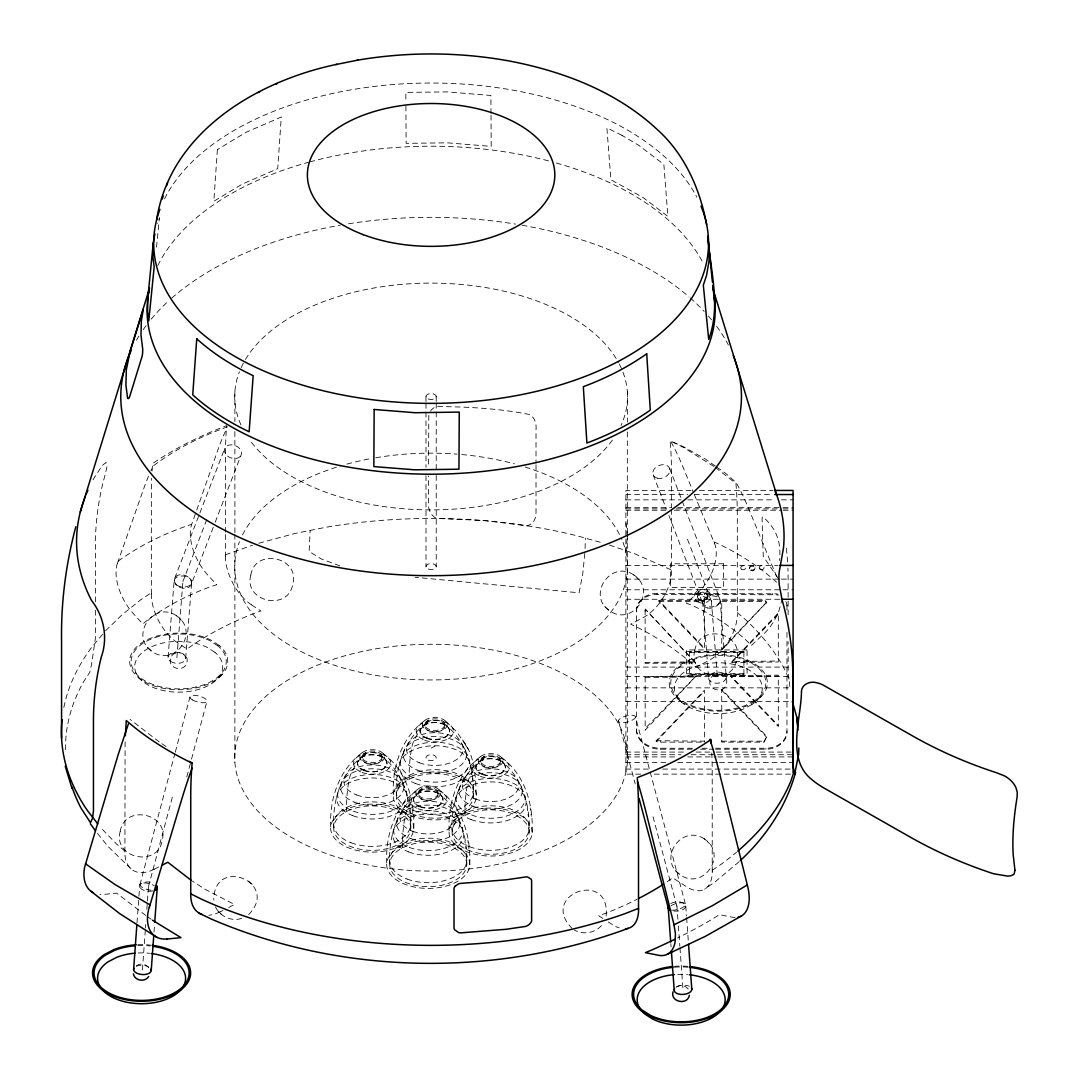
<?xml version="1.0" encoding="UTF-8"?>
<svg xmlns="http://www.w3.org/2000/svg" width="1079" height="1079" viewBox="0 0 1079 1079"><rect width="100%" height="100%" fill="white"/><g stroke="black" fill="none" stroke-linecap="round" stroke-linejoin="round"><path stroke-width="0.75" stroke-dasharray="5 3.75" d="M627.331 538.205L625.887 550.681M627.331 536.546L625.887 521.75M125.097 741.961L124.908 852.504M585.101 548.483L585.331 538.097M152.072 471.037L152.598 463.552C175.553 447.866 200.707 435.525 226.671 425.666L226.374 429.28A425.22 230.96 62.8 0 0 225.43 457.064L225.43 532.878M137.006 922.815L138.827 897.822M138.948 896.163L139.677 886.169A8.821 4.626 4.2 0 1 152.867 882.824M142.428 969.913L145.355 929.585M145.476 927.9L145.719 924.541M146.825 909.422L147.31 902.705M147.432 901.019L148.524 885.899M154.014 932.054L154.621 923.718M584.831 553.406L582.741 573.758L579.126 592.816L415.105 577.278M168.068 657.367L174.11 581.068M176.875 657.812L182.971 580.839M185.669 658.244L191.725 581.932M645.134 611.51L645.255 609.122L695.618 662.843L645.134 663.356L645.134 610.552M156.509 247.158L159.436 217.796L157.574 223.461M428.822 415.375L428.498 467.558M606.142 915.882C610.566 868.932 538.664 894.208 571.883 928.25M139.919 884.726L174.852 753.762M175.284 752.144L189.944 697.169M148.47 886.628L172.411 796.868M186.775 776.947L191.091 760.776M191.522 759.157L207.047 700.959M361.856 752.926C338.968 770.015 329.311 798.999 330.727 826.743M363.825 755.206C341.557 771.728 332.305 799.93 333.721 826.851M424.479 720.718C401.604 737.793 391.933 766.778 393.349 794.535M426.461 722.984C404.18 739.52 394.941 767.708 396.357 794.63M417.87 789.221C394.981 806.31 385.324 835.294 386.741 863.038M419.839 791.5C397.571 808.036 388.332 836.225 389.748 863.146M480.249 756.851C457.375 773.926 447.704 802.924 449.12 830.668M482.232 759.117C459.951 775.653 450.712 803.855 452.128 830.763M117.449 563.278L143.682 488.747A425.22 226.59 62.2 0 1 149.833 473.263M117.395 563.211A39.141 20.852 62.2 0 0 133.688 614.005L142.752 623.959L148.74 619.13A313.598 238 19.4 0 1 210.081 586.868L216.704 584.764L207.896 575.161A39.437 21.014 62.2 0 1 192.925 549.171L191.644 544.49A38.804 20.676 62.2 0 1 191.671 524.367L196.162 511.621M196.729 510.043L217.904 449.835A425.22 226.59 62.2 0 1 226.32 429.442M174.717 578.236L224.742 448.432M182.917 581.5L206.844 519.39M191.104 584.764A8.821 6.528 21.1 0 0 180.962 574.635A8.821 6.528 21.1 0 0 176.686 585.101A8.821 6.528 21.1 0 0 191.104 584.764L214.613 523.774M215.22 522.209L241.13 454.96A8.821 6.528 21.1 0 0 230.973 444.831A8.821 6.528 21.1 0 0 226.698 455.298A8.821 6.528 21.1 0 0 241.13 454.96M763.905 742.136L766.778 736.417L721.743 689.252L721.743 742.136L763.905 742.136L766.778 736.417M430.534 411.126C432.005 408.806 434.378 406.985 437.13 406.554C467.976 406.783 499.253 408.455 529.506 414.511C534.928 417.33 536.614 424.047 536.02 429.712L536.02 463.08M102.586 634.304L91.567 647.481A369.692 213.44 0 0 0 63.31 710.333M707.365 590.752L702.564 596.903M696.076 676.02L645.188 730.2L645.134 676.533L696.076 676.02L645.134 728.568M721.743 649.18L766.67 602.19L765.281 600.49L721.743 600.49L721.743 650.138L766.67 602.19M701.175 742.136L660.564 742.136L656.207 741.651L656.207 740.693L704.425 690.263L704.425 742.136M731.926 661.508L778.31 613.007L778.31 661.993L731.926 662.479L731.926 661.508L778.31 661.036M656.207 741.651L704.425 691.234M731.926 662.479L778.31 613.978M105.607 630.716L122.116 614.72L140.985 599.614L151.357 592.681M739.142 861.689L714.918 882.042L704.574 889.136M218.403 677.72L222.948 673.647M757.997 699.152L762.543 695.078M248.683 914.587C280.27 882.595 213.682 855.35 213.777 900.061M601.448 925.58C594.826 933.227 583.078 934.913 574.325 930.085M136.44 965.813C140.553 962.428 147.526 964.262 149.509 969.212M676.034 987.245C680.148 983.873 687.121 985.693 689.103 990.643M667.254 881.732L672.676 877.78L686.096 886.479A39.141 21.256 62.8 0 0 712.288 871.63M118.218 561.107C140.499 544.989 165.613 532.864 191.711 524.3M712.221 870.227L721.244 864.198A369.692 213.44 0 0 0 736.525 852.181M154.243 869.256L159.679 866.45M431.114 748.138L434.931 746.169M220.076 911.917L222.962 910.433M228.721 907.466L234.48 904.499L205.023 889.271L192.44 881.098M225.43 554.781L252.486 545.259M227.602 426.879C201.166 436.145 175.823 448.985 153.38 465.791L152.099 468.353A425.22 226.59 62.2 0 0 150.952 470.795M258.744 543.236L294.419 533.592L324.873 527.469A369.692 213.44 0 0 1 577.346 535.872L603.148 543.074M241.669 918.391C230.677 922.167 218.174 915.437 214.505 904.566M645.134 662.398L695.618 661.886M730.739 675.67L778.31 675.171L778.31 726.464L730.739 676.627L730.739 675.67L778.31 725.493M645.134 677.504L696.076 676.978M730.739 676.627L778.31 676.142M691.099 490.446L625.887 490.446L625.887 774.142L642.612 774.142M699.462 490.446L773.023 490.446M625.887 494.519L687.755 494.519M694.444 494.519L773.023 494.519M625.887 499.847L681.065 499.847M687.755 499.847L774.695 499.847M781.385 499.847L793.092 499.847M625.887 507.669L671.044 507.669M677.72 507.669L781.385 507.669M783.057 507.669L793.092 507.669M625.887 508.883L667.699 508.883M676.047 508.883L781.385 508.883M783.057 508.883L793.092 508.883M625.887 510.246L666.026 510.246M674.375 510.246L781.385 510.246M783.057 510.246L793.092 510.246M625.887 565.409L778.04 565.409M625.887 579.126L779.712 579.126M781.385 579.126L793.092 579.126M625.887 589.781L781.385 589.781M783.057 589.781L793.092 589.781M692.138 749.204L660.281 749.204A23.805 19.435 0 0 1 636.475 729.768L636.475 610.323A20.69 16.9 0 0 1 657.178 593.423L776.448 593.814A14.189 11.586 0 0 1 778.202 594.3M636.475 611.28A20.69 16.9 0 0 1 657.178 594.381L776.448 594.772A14.189 11.586 0 0 1 778.202 595.271M625.887 599.263L779.712 599.263M658.972 600.49L704.425 600.49L704.425 649.072L658.972 601.448L658.972 600.49L704.425 648.115M658.972 601.448L704.425 601.448M721.743 601.448L765.281 601.448L766.67 603.161M686.46 651.554L747.059 651.554M689.616 652.363L743.903 652.363M625.887 667.092L789.747 667.092M686.46 673.741L747.059 673.741M689.616 674.186L743.903 674.186M625.887 676.56L793.092 676.56M625.887 687.849L793.092 687.849M625.887 701.566L793.092 701.566M656.207 740.693L704.425 741.165M721.743 741.165L763.905 741.165M636.475 728.797A23.805 19.435 0 0 0 660.281 748.233L693.81 748.233M702.2 748.233L708.903 748.233M715.606 748.233L765.888 748.233A21.067 17.21 0 0 0 773.953 746.924L776.421 745.926A21.067 17.21 0 0 0 786.969 731.036M700.514 749.204L713.92 749.204M715.606 749.204L765.888 749.204A21.067 17.21 0 0 0 773.953 747.895L776.421 746.897A21.067 17.21 0 0 0 786.969 731.994L786.969 631.175M625.887 752.076L686.082 752.076M696.117 752.076L714.514 752.076M716.186 752.076L793.092 752.076M625.887 754.72L681.065 754.72M691.099 754.72L793.092 754.72M625.887 756.918L676.047 756.918M687.755 756.918L716.186 756.918M717.859 756.918L793.092 756.918M625.887 762.462L666.026 762.462M677.72 762.462L717.859 762.462M719.531 762.462L793.092 762.462M625.887 769.084L650.974 769.084M662.681 769.084L793.092 769.084M654.319 774.142L793.092 774.142M694.755 593.963L710.373 598.656M339.777 565.814L321.434 559.003L309.133 551.504L310.145 530.436M609.46 545.03L634.088 553.514L671.475 570.009M713.826 541.779C737.631 552.515 760.034 566.785 779.186 584.575M633.575 574.756C610.336 559.637 586.194 595.878 610.121 611.253C633.36 626.373 657.516 590.132 633.575 574.756L638.862 579.531M704.223 838.815C680.984 823.695 656.828 859.936 680.768 875.312C704.007 890.431 728.163 854.19 704.223 838.815L709.51 843.589M176.214 615.543C152.989 600.423 128.833 636.664 152.773 652.04C176.012 667.159 200.154 630.918 176.214 615.543L181.501 620.317M251.569 604.914L260.916 610.97L254.253 613.344A313.598 181.056 0 0 0 193.047 644.729L187.126 649.045L177.495 642.801M602.797 918.404L598.697 915.734L606.061 913.117A313.598 181.056 0 0 0 636.974 899.333M608.273 921.952L612.386 924.609A39.141 21.256 62.8 0 0 619.144 927.859M161.904 743.714L167.299 747.302M145.813 915.505L116.64 893.115L103.557 894.437A39.181 24.291 -55 0 1 99.983 894.451M147.162 916.449L151.208 919.295M715.31 466.074L705.855 459.384L683.6 446.814L670.45 440.974L671.988 443.685A425.22 263.465 -57.7 0 1 682.198 465.13L693.581 492.725M716.672 467.032L726.127 473.735L736.08 482.515L737.618 485.24A425.22 263.465 -57.7 0 1 747.828 506.671L776.84 576.982M713.88 466.438L683.398 447.421L670.086 440.785L670.41 444.427A425.22 259.23 -57.1 0 1 671.475 472.278L671.475 507.669M715.229 467.396L735.918 483.446L736.242 487.088A425.22 259.23 -57.1 0 1 737.308 514.939L737.308 614.018M159.206 741.92L130.06 719.369M737.308 612.656L745.656 619.751A369.692 213.44 0 0 1 785.215 670.572L788.978 679.163L790.138 688.699M124.908 851.156L116.572 844.061L100.833 827.809M130.977 868.77L108.035 846.462L97.474 833.42M501.654 757.566C525.257 775.059 533.7 805.19 532.068 833.433A41.541 23.981 0 0 1 467.787 852.1A41.541 23.981 0 0 1 471.928 810.626A41.541 23.981 0 0 1 532.068 833.433M499.55 759.697C522.533 776.624 530.679 805.905 529.061 833.325A38.534 22.254 0 0 1 469.446 850.643A38.534 22.254 0 0 1 473.276 812.177A38.534 22.254 0 0 1 529.061 833.325M445.883 721.419L456.876 731.994L465.224 744.389M443.779 723.564C466.762 740.491 474.908 769.772 473.303 797.192A38.534 22.254 0 0 1 413.675 814.51A38.534 22.254 0 0 1 417.519 776.03A38.534 22.254 0 0 1 473.303 797.192M439.274 789.936C462.864 807.429 471.307 837.574 469.689 865.803A41.541 23.981 0 0 1 405.407 884.47A41.541 23.981 0 0 1 409.548 842.996A41.541 23.981 0 0 1 469.689 865.803M437.157 792.067C460.153 809.007 468.286 838.289 466.681 865.709A38.534 22.254 0 0 1 407.053 883.013A38.534 22.254 0 0 1 410.897 844.547A38.534 22.254 0 0 1 466.681 865.709M383.261 753.641C406.85 771.134 415.294 801.265 413.675 829.508A41.541 23.981 0 0 1 349.394 848.175A41.541 23.981 0 0 1 353.534 806.701A41.541 23.981 0 0 1 413.675 829.508M381.143 755.772C404.139 772.699 412.272 801.994 410.667 829.414A38.534 22.254 0 0 1 351.039 846.718A38.534 22.254 0 0 1 354.883 808.252A38.534 22.254 0 0 1 410.667 829.414M677.855 698.868L682.009 702.55M138.26 677.437L142.415 681.119M604.847 606.492L610.121 611.253M675.481 870.537L680.768 875.312M147.486 647.279L152.773 652.04M252.149 884.375L246.862 879.601M218.133 911.323L223.407 916.098M695.618 662.843L645.255 609.122M721.743 690.223L766.778 737.389M778.337 578.546L763.244 556.373L762.044 518.567L762.421 516.881L763.352 517.219C777.123 529.425 781.358 542.98 779.456 560.527M462.567 739.965C475.246 756.123 475.731 777.716 476.298 797.287A41.541 23.981 0 0 1 412.016 815.953A41.541 23.981 0 0 1 416.157 774.479A41.541 23.981 0 0 1 476.298 797.287M465.521 744.888L468.475 749.784M694.215 494.249L714.365 543.088M669.587 468.313L681.645 499.59M682.238 501.155L719.612 598.117M687.485 539.271L711.412 601.381M653.2 474.841L666.458 509.248M668.872 515.506L703.225 604.645M635.504 717.049A8.821 3.048 -14.9 0 1 622.448 722.66A8.821 3.048 -14.9 0 1 622.907 717.13A8.821 3.048 -14.9 0 1 635.504 717.049L685.529 904.607M653.038 816.763L676.965 906.508M618.402 720.839L635.207 783.894M530.261 808.023L530.531 810.167M531.03 814.106L531.3 816.29M527.321 808.643L527.591 810.747M528.049 814.281L528.319 816.425M471.563 772.51L471.82 774.614M472.278 778.148L472.548 780.292M467.868 840.393L468.138 842.537M468.65 846.489L468.92 848.674M464.941 841.027L465.211 843.131M465.656 846.664L465.926 848.809M411.854 804.098L412.124 806.242M412.637 810.194L412.906 812.379M408.928 804.718L409.197 806.836M409.642 810.356L409.912 812.514M788.965 679.096L788.601 675.899A24.089 4.829 81.7 0 1 788.129 667.092L788.129 641.816M720.219 600.949A8.821 5.516 -4.5 0 1 707.028 606.385A8.821 5.516 -4.5 0 1 707.001 596.808A8.821 5.516 -4.5 0 1 720.219 600.949L726.261 677.261A8.821 5.516 -4.5 0 1 713.071 682.697A8.821 5.516 -4.5 0 1 713.044 673.121A8.821 5.516 -4.5 0 1 726.261 677.261M711.358 600.72L717.454 677.693M702.604 601.812L708.66 678.125M685.772 906.05L686.5 916.044M686.622 917.716L688.308 941.036M676.911 905.78L677.895 919.227M678.381 925.944L679.837 946.108M679.972 947.794L683.02 989.794M670.828 943.612L671.071 946.944M490.999 113.538L490.891 95.465L447.138 91.89L405.825 92.416L405.879 102.276M491.012 115.17L491.201 146.38L447.434 142.833L406.136 143.332L405.893 103.908M788.129 614.868L788.129 579.504A416.386 339.979 0 0 0 787.899 568.134M786.969 610.04L786.969 605.009A14.189 11.586 0 0 0 786.483 602.001M772.78 593.423L772.78 594.381M765.888 748.233L765.888 749.204M765.281 600.49L765.281 601.448M755.084 567.77A2.778 2.266 0 0 1 750.903 569.739A2.778 2.266 0 0 1 750.903 565.801A2.778 2.266 0 0 1 755.084 567.77L755.084 568.485M749.514 567.77L749.514 568.485M712.221 871.576L712.221 772.51A425.22 230.96 62.8 0 0 711.762 752.306M707.662 596.687A5.112 4.168 0 0 1 699.624 599.722A5.112 4.168 0 0 1 700.419 592.519A5.112 4.168 0 0 1 707.662 596.687L707.662 597.28A5.112 4.168 0 0 1 699.624 600.315A5.112 4.168 0 0 1 700.419 593.113A5.112 4.168 0 0 1 707.662 597.28M671.475 509.342L671.475 571.357A39.141 23.859 -57.1 0 1 642.14 618.2L630.675 624.175L635.396 626.346A313.598 181.056 0 0 1 689.778 661.67L695.712 667.24L707.972 660.941A39.141 23.859 -57.1 0 0 737.389 613.978M660.564 741.165L660.564 742.136M660.281 748.233L660.281 749.204M657.178 593.423L657.178 594.381M627.358 391.785L627.358 422.091M627.317 431.991L627.358 533.215M627.317 534.685L627.317 762.853A196.405 113.403 0 0 1 325.238 853.192A196.405 113.403 0 0 1 340.775 656.976A196.405 113.403 0 0 1 627.317 762.853M536.02 464.739L536.02 516.45L533.039 522.951L527.604 525.878L484.484 520.51L438.64 518.513L434.756 517.529L430.588 513.55L428.579 507.535L428.498 475.893M500.589 761.113A10.021 5.786 0 0 1 485.105 765.604A10.021 5.786 0 0 1 486.103 755.61A10.021 5.786 0 0 1 500.589 761.113L500.589 762.624A10.021 5.786 0 0 1 485.105 767.129A10.021 5.786 0 0 1 486.103 757.134A10.021 5.786 0 0 1 500.589 762.624M483.931 756.46L483.931 757.984L480.856 760.776A114.023 61.935 62.8 0 0 471.752 772.996L469.554 777.339A38.318 20.811 62.8 0 0 467.612 783.421L466.964 787.09A165.586 89.935 62.8 0 0 464.968 811.448L464.968 815.441M480.6 760.439L480.6 761.963M444.831 724.967A10.021 5.786 0 0 1 429.334 729.471A10.021 5.786 0 0 1 430.332 719.477A10.021 5.786 0 0 1 444.831 724.967L444.831 726.491A10.021 5.786 0 0 1 429.334 730.996A10.021 5.786 0 0 1 430.332 720.988A10.021 5.786 0 0 1 444.831 726.491M438.209 793.483A10.021 5.786 0 0 1 422.712 797.988A10.021 5.786 0 0 1 423.71 787.98A10.021 5.786 0 0 1 438.209 793.483L438.209 795.007A10.021 5.786 0 0 1 422.712 799.499A10.021 5.786 0 0 1 423.71 789.504A10.021 5.786 0 0 1 438.209 795.007M436.226 396.411L436.226 401.469M436.226 403.155L436.226 468.812M436.226 475.542L436.226 566.462M428.161 720.313L428.161 721.838L425.086 724.643A114.023 61.935 62.8 0 0 415.981 736.863L413.783 741.192A38.318 20.811 62.8 0 0 411.841 747.275L411.193 750.957A165.586 89.935 62.8 0 0 409.197 775.315L409.197 779.294M425.989 396.586L425.989 401.644M425.989 403.33L425.989 467.301M425.989 475.718L425.989 566.637M424.829 724.306L424.829 725.83M421.552 788.83L421.552 790.354L418.477 793.146A114.023 61.935 62.8 0 0 409.373 805.379L407.174 809.709A38.318 20.811 62.8 0 0 405.218 815.791L404.585 819.46A165.586 89.935 62.8 0 0 402.575 843.832L402.575 847.811M418.22 792.822L418.22 794.333M382.195 757.188A10.021 5.786 0 0 1 366.698 761.68A10.021 5.786 0 0 1 367.696 751.685A10.021 5.786 0 0 1 382.195 757.188L382.195 758.712A10.021 5.786 0 0 1 366.698 763.204A10.021 5.786 0 0 1 367.696 753.209A10.021 5.786 0 0 1 382.195 758.712M365.538 752.535L365.538 754.059L362.463 756.851A114.023 61.935 62.8 0 0 353.359 769.084L351.161 773.414A38.318 20.811 62.8 0 0 349.205 779.497L348.571 783.165A165.586 89.935 62.8 0 0 346.561 807.537L346.561 811.516M362.193 756.514L362.193 758.038M234.898 391.326L234.898 421.633M234.871 431.519L234.898 532.756M234.871 534.226L234.871 762.381M225.43 534.564L225.43 556.144M151.357 594.03L151.357 494.951A425.22 230.96 62.8 0 1 151.707 478.118M95.384 601.893L95.384 545.205A387.874 316.7 0 0 1 105.176 474.598L107.05 466.384L106.012 462.527L102.397 465.4L94.493 477.323A354.546 204.7 0 0 0 91.405 483.001M95.384 610.228L95.384 638.566L91.445 664.893L89.759 672.352L84.014 681.078A365.579 211.066 0 0 0 65.617 751.928M164.534 198.833A277.424 160.164 0 0 1 429.604 83.029A277.424 160.164 0 0 1 696.832 197.16M177.495 642.72A39.141 21.256 62.8 0 1 151.289 593.989M251.569 604.833A39.141 21.256 62.8 0 1 225.363 556.103M154.243 869.175A39.141 23.859 -57.1 0 1 124.84 852.545M220.076 911.836A39.141 23.859 -57.1 0 1 208.854 915.235M136.467 340.249A310.334 179.168 0 0 1 138.867 336.216M143.251 329.567A310.334 179.168 0 0 1 146.083 325.629M151.181 319.168A310.334 179.168 0 0 1 169.282 300.326M171.736 298.128A310.334 179.168 0 0 1 340.317 225.174M348.436 223.812A310.334 179.168 0 0 1 515.614 224.108M522.101 225.214A310.334 179.168 0 0 1 689.049 296.873M690.29 297.966A310.334 179.168 0 0 1 704.182 311.372M708.35 315.999A310.334 179.168 0 0 1 711.587 319.829M716.645 326.317A310.334 179.168 0 0 1 728.352 345.01M157.804 265.555A284.033 163.995 0 0 1 308.257 162.349M309.848 161.904A284.033 163.995 0 0 1 549.926 161.257M556.332 163.01A284.033 163.995 0 0 1 703.171 263.074M622.947 542.238A196.405 113.403 0 0 1 430.71 679.945A196.405 113.403 0 0 1 239.444 541.779M242.492 534.941A196.405 113.403 0 0 1 340.775 465.858M346.912 464.105A196.405 113.403 0 0 1 372.43 458.332M375.708 457.766A196.405 113.403 0 0 1 457.145 454.151M461.772 454.542A196.405 113.403 0 0 1 514.481 463.876M525.176 467.005A196.405 113.403 0 0 1 621.841 539.487M785.89 601.529A14.189 11.586 0 0 1 786.969 605.966M786.362 548.267A416.386 339.979 0 0 1 787.764 565.288M622.947 372.188A196.405 113.403 0 0 1 621.045 425.396M612.413 440.111A196.405 113.403 0 0 1 430.71 509.895A196.405 113.403 0 0 1 249.492 439.679M240.981 424.951A196.405 113.403 0 0 1 239.444 371.729M241.183 367.615A196.405 113.403 0 0 1 243.908 362.18M245.446 359.496A196.405 113.403 0 0 1 433.96 283.116A196.405 113.403 0 0 1 618.55 362.625M619.265 363.974A196.405 113.403 0 0 1 621.841 369.436M671.111 905.591A8.821 3.048 -14.9 0 1 682.67 902.84A8.821 3.048 -14.9 0 1 683.83 906.792A8.821 3.048 -14.9 0 1 672.46 910.217M670.76 903.541A8.821 4.626 -4.2 0 1 682.643 902.664A8.821 4.626 -4.2 0 1 684.167 908.801A8.821 4.626 -4.2 0 1 672.554 910.757M676.803 986.84A8.821 4.626 -4.2 0 1 689.252 986.193M674.213 966.366A49.041 28.31 0 0 1 688.604 966.406M677.774 974.391A43.996 25.41 0 0 1 687.633 974.593M674.429 967.216A47.557 27.461 0 0 1 688.375 967.256M150.939 890.202A8.821 3.048 14.9 0 1 140.149 883.957A8.821 3.048 14.9 0 1 154.337 885.697M152.894 890.863A8.821 4.626 4.2 0 1 139.677 886.169M136.197 966.312A8.821 4.626 4.2 0 1 148.646 966.959M137.802 944.732A49.041 28.31 0 0 1 150.574 945.123M138.179 952.959A43.996 25.41 0 0 1 149.657 953.31M137.91 945.582A47.557 27.461 0 0 1 150.305 945.959M714.433 543.02A39.141 24.251 -57.7 0 1 697.169 593.248L686.446 603.161L691.113 604.982A313.598 225.484 -22.4 0 1 745.319 639.429L751.335 645.39L762.826 634.857A39.437 24.426 -57.7 0 0 779.254 609.716L780.603 605.076A38.831 24.062 -57.7 0 0 781.479 600.531M735.109 917.474A39.141 21.256 62.8 0 1 731.98 917.11L719.396 914.655L713.92 918.148A313.598 104.744 -14 0 1 677.599 937.934M217.392 149.576L213.817 201.274L242.411 184.05L277.708 168.702L281.282 117.004L245.958 132.339L217.392 149.576M120.241 831.302C112.621 858.304 157.871 868.042 162.174 840.474C169.794 813.458 124.53 803.734 120.241 831.302M250.854 574.972C243.234 601.988 288.484 611.726 292.787 584.144C300.407 557.142 255.157 547.404 250.854 574.972M694.822 650.381C687.202 677.396 732.452 687.134 736.755 659.566C744.362 632.55 699.111 622.812 694.822 650.381M170.509 658.905C167.744 669.182 185.129 672.568 186.91 662.344C189.675 652.08 172.276 648.695 170.509 658.905M710.103 680.336C707.338 690.614 724.724 693.999 726.504 683.776C729.269 673.512 711.87 670.126 710.103 680.336M754.423 700.716L745.184 705.504A47.557 27.461 0 0 1 671.394 687.35A47.557 27.461 0 0 1 731.063 656.41A47.557 27.461 0 0 1 754.423 700.716M755.556 701.269L746.034 706.206A49.041 28.31 0 0 1 669.924 687.498A49.041 28.31 0 0 1 731.468 655.587A49.041 28.31 0 0 1 755.556 701.269M751.726 704.708L743.175 709.146A43.996 25.41 0 0 1 674.901 692.354A43.996 25.41 0 0 1 730.105 663.72A43.996 25.41 0 0 1 751.726 704.708M723.645 563.777L670.464 563.777L670.464 587.569L723.645 587.569L723.645 563.777M747.059 649.936L686.46 649.936L686.46 675.36L747.059 675.36L747.059 649.936M743.903 652.013L689.616 652.013L689.616 674.537L743.903 674.537L743.903 652.013M621.99 135.361L606.884 127.835L610.903 179.788L642.895 197.39L667.874 216.393L663.868 164.44L638.916 145.409L621.99 135.361M219.158 645.417L210.607 639.914A49.041 28.31 0 0 0 131.476 653.82A49.041 28.31 0 0 0 186.748 689.36A49.041 28.31 0 0 0 219.158 645.417M217.931 645.903L209.636 640.575A47.557 27.461 0 0 0 132.892 654.049A47.557 27.461 0 0 0 186.505 688.51A47.557 27.461 0 0 0 217.931 645.903M215.004 652.39L207.33 647.454A43.996 25.41 0 0 0 136.318 659.943A43.996 25.41 0 0 0 185.912 691.814A43.996 25.41 0 0 0 215.004 652.39M428.296 760.142A5.125 2.954 0 0 0 436.226 757.836A5.125 2.954 0 0 0 428.808 755.03A5.125 2.954 0 0 0 428.296 760.142M428.296 569.024A5.125 2.954 0 0 0 436.226 566.718A5.125 2.954 0 0 0 428.808 563.912A5.125 2.954 0 0 0 428.296 569.024M417.978 808.684A18.64 10.763 0 0 0 446.827 800.308A18.64 10.763 0 0 0 419.839 790.071A18.64 10.763 0 0 0 417.978 808.684M420.055 806.863A14.85 8.578 0 0 0 443.037 800.186A14.85 8.578 0 0 0 421.538 792.026A14.85 8.578 0 0 0 420.055 806.863M361.964 772.389A18.64 10.763 0 0 0 390.814 764.013A18.64 10.763 0 0 0 363.825 753.776A18.64 10.763 0 0 0 361.964 772.389M364.041 770.554A14.85 8.578 0 0 0 387.024 763.892A14.85 8.578 0 0 0 365.525 755.732A14.85 8.578 0 0 0 364.041 770.554M480.357 776.314A18.64 10.763 0 0 0 509.207 767.938A18.64 10.763 0 0 0 482.219 757.701A18.64 10.763 0 0 0 480.357 776.314M482.448 774.479A14.85 8.578 0 0 0 505.431 767.803A14.85 8.578 0 0 0 483.918 759.656A14.85 8.578 0 0 0 482.448 774.479M424.587 740.167A18.64 10.763 0 0 0 453.436 731.791A18.64 10.763 0 0 0 426.448 721.554A18.64 10.763 0 0 0 424.587 740.167M426.677 738.346A14.85 8.578 0 0 0 449.66 731.67A14.85 8.578 0 0 0 428.161 723.51A14.85 8.578 0 0 0 426.677 738.346M428.296 398.974A5.125 2.954 0 0 0 436.226 396.667A5.125 2.954 0 0 0 428.808 393.862A5.125 2.954 0 0 0 428.296 398.974M697.762 601.866A8.322 6.798 0 0 0 710.859 596.916A8.322 6.798 0 0 0 699.071 590.132A8.322 6.798 0 0 0 697.762 601.866M760.412 569.429A2.455 1.996 0 0 0 764.08 567.702A2.455 1.996 0 0 0 760.412 565.962A2.455 1.996 0 0 0 760.412 569.429M741.448 569.213A2.428 1.983 0 0 0 745.522 568.323A2.428 1.983 0 0 0 742.541 565.882A2.428 1.983 0 0 0 741.448 569.213M750.323 570.09A2.778 2.266 0 0 0 754.99 569.065A2.778 2.266 0 0 0 751.577 566.286A2.778 2.266 0 0 0 750.323 570.09M707.365 607.963A8.821 6.528 -21.1 0 0 719.963 599.789A8.821 6.528 -21.1 0 0 706.907 596.39A8.821 6.528 -21.1 0 0 707.365 607.963M657.354 478.159A8.821 6.528 -21.1 0 0 669.951 469.985A8.821 6.528 -21.1 0 0 656.882 466.587A8.821 6.528 -21.1 0 0 657.354 478.159M192.628 699.974A8.821 3.048 14.9 0 0 206.817 701.714A8.821 3.048 14.9 0 0 196.027 695.483A8.821 3.048 14.9 0 0 192.628 699.974M176.686 585.101A8.821 5.516 4.5 0 0 191.415 583.348A8.821 5.516 4.5 0 0 180.652 576.051A8.821 5.516 4.5 0 0 176.686 585.101M170.63 661.414A8.821 5.516 4.5 0 0 185.372 659.66A8.821 5.516 4.5 0 0 174.609 652.35A8.821 5.516 4.5 0 0 170.63 661.414M409.238 847.366A34.555 19.948 0 0 0 462.716 831.842A34.555 19.948 0 0 0 412.691 812.865A34.555 19.948 0 0 0 409.238 847.366M408.712 851.924A35.526 20.514 0 0 0 463.673 835.955A35.526 20.514 0 0 0 412.245 816.452A35.526 20.514 0 0 0 408.712 851.924M412.664 831.262A28.324 16.36 0 0 0 456.498 818.529A28.324 16.36 0 0 0 415.482 802.978A28.324 16.36 0 0 0 412.664 831.262M420.176 806.526A14.634 8.457 0 0 0 442.822 799.944A14.634 8.457 0 0 0 421.633 791.919A14.634 8.457 0 0 0 420.176 806.526M421.417 799.121A12.382 7.148 0 0 0 440.569 793.564A12.382 7.148 0 0 0 422.658 786.766A12.382 7.148 0 0 0 421.417 799.121M410.843 838.612A31.628 18.262 0 0 0 459.789 824.396A31.628 18.262 0 0 0 413.999 807.038A31.628 18.262 0 0 0 410.843 838.612M407.053 879.034A38.534 22.254 0 0 0 466.681 861.716A38.534 22.254 0 0 0 410.897 840.568A38.534 22.254 0 0 0 407.053 879.034M353.224 811.071A34.555 19.948 0 0 0 406.702 795.547A34.555 19.948 0 0 0 356.663 776.57A34.555 19.948 0 0 0 353.224 811.071M352.698 815.63A35.526 20.514 0 0 0 407.66 799.66A35.526 20.514 0 0 0 356.232 780.157A35.526 20.514 0 0 0 352.698 815.63M356.65 794.953A28.324 16.36 0 0 0 400.484 782.235A28.324 16.36 0 0 0 359.469 766.683A28.324 16.36 0 0 0 356.65 794.953M364.162 770.231A14.634 8.457 0 0 0 386.808 763.649A14.634 8.457 0 0 0 365.619 755.61A14.634 8.457 0 0 0 364.162 770.231M365.403 762.826A12.382 7.148 0 0 0 384.556 757.269A12.382 7.148 0 0 0 366.631 750.471A12.382 7.148 0 0 0 365.403 762.826M354.829 802.317A31.628 18.262 0 0 0 403.775 788.102A31.628 18.262 0 0 0 357.985 770.73A31.628 18.262 0 0 0 354.829 802.317M351.039 842.739A38.534 22.254 0 0 0 410.667 825.422A38.534 22.254 0 0 0 354.883 804.273A38.534 22.254 0 0 0 351.039 842.739M415.86 778.849A34.555 19.948 0 0 0 469.325 763.325A34.555 19.948 0 0 0 419.299 744.348A34.555 19.948 0 0 0 415.86 778.849M415.321 783.408A35.526 20.514 0 0 0 470.296 767.439A35.526 20.514 0 0 0 418.868 747.936A35.526 20.514 0 0 0 415.321 783.408M419.272 762.745A28.324 16.36 0 0 0 463.107 750.013A28.324 16.36 0 0 0 422.105 734.462A28.324 16.36 0 0 0 419.272 762.745M426.798 738.009A14.634 8.457 0 0 0 449.444 731.427A14.634 8.457 0 0 0 428.255 723.402A14.634 8.457 0 0 0 426.798 738.009M428.026 730.604A12.382 7.148 0 0 0 447.192 725.048A12.382 7.148 0 0 0 429.267 718.25A12.382 7.148 0 0 0 428.026 730.604M417.465 770.096A31.628 18.262 0 0 0 466.411 755.88A31.628 18.262 0 0 0 420.621 738.522A31.628 18.262 0 0 0 417.465 770.096M413.675 810.518A38.534 22.254 0 0 0 473.303 793.213A38.534 22.254 0 0 0 417.519 772.051A38.534 22.254 0 0 0 413.675 810.518M471.617 814.996A34.555 19.948 0 0 0 525.095 799.472A34.555 19.948 0 0 0 475.07 780.495A34.555 19.948 0 0 0 471.617 814.996M471.091 819.541A35.526 20.514 0 0 0 526.066 803.585A35.526 20.514 0 0 0 474.639 784.082A35.526 20.514 0 0 0 471.091 819.541M475.043 798.878A28.324 16.36 0 0 0 518.878 786.146A28.324 16.36 0 0 0 477.862 770.595A28.324 16.36 0 0 0 475.043 798.878M482.556 774.142A14.634 8.457 0 0 0 505.215 767.574A14.634 8.457 0 0 0 484.026 759.535A14.634 8.457 0 0 0 482.556 774.142M483.797 766.751A12.382 7.148 0 0 0 502.949 761.181A12.382 7.148 0 0 0 485.037 754.396A12.382 7.148 0 0 0 483.797 766.751M473.236 806.242A31.628 18.262 0 0 0 522.182 792.026A31.628 18.262 0 0 0 476.378 774.655A31.628 18.262 0 0 0 473.236 806.242M469.446 846.664A38.534 22.254 0 0 0 529.061 829.346A38.534 22.254 0 0 0 473.276 808.184A38.534 22.254 0 0 0 469.446 846.664"/><path stroke-width="1.5" d="M153.245 243.058L147.931 296.9L147.58 311.184L148.794 320.746L154.162 266.918L152.908 257.072L153.245 243.058L154.89 233.765M709.308 247.55L708.97 261.563L706.516 275.509L703.319 285.193L708.687 339.386C721.325 306.099 710.13 270.195 707.851 236.058L709.146 249.195M798.824 748.017L798.676 754.208L794.643 774.142L792.917 765.281L792.876 677.288A421.619 344.255 0 0 0 782.032 599.749L779.186 584.292A23.198 6.676 84.5 0 1 779.159 572.275L783.462 548.051A352.941 203.769 0 0 0 776.718 495.005L712.72 288.147M125.326 735.784L126.297 720.516C146.056 737.766 168.567 751.739 192.129 763.177L191.806 767.142A425.22 259.23 -57.1 0 0 190.74 796.1L190.74 895.165A39.141 23.859 -57.1 0 0 202.218 914.52M133.621 969.455L136.885 924.487M151.235 970.372L153.771 935.385M154.742 922.059L157.278 887.073M638.512 909.705L638.512 810.626A425.22 230.96 62.8 0 0 637.568 781.614L637.284 777.622C663.14 767.708 688.159 755.219 710.994 739.506L711.277 743.485A425.22 230.96 62.8 0 1 720.084 775.491L747.693 886.479A39.141 21.256 62.8 0 1 738.036 917.217M672.972 991.871C670.207 1002.135 687.606 1005.534 689.373 995.31M147.931 296.9L149.32 288.997M156.59 220.076C169.902 132.704 256.182 81.343 335.893 64.538L337.066 64.295M75.827 526.714C65.927 563.777 60.95 602.136 61.57 640.521L61.57 738.238M149.347 907.156L181.771 799.188A425.22 263.573 -55 0 1 192.089 768.127M80.278 512.053L149.563 288.12M793.78 772.281L790.894 781.007A369.692 213.44 0 0 1 737.726 851.156M795.628 772.2C786.308 806.256 766.077 836.711 740.302 860.57M162.214 199.102L163.226 196.054M166.652 185.669L167.65 182.661M128.509 723.537L118.191 754.599L84.648 867.071A39.181 24.291 -55 0 0 93.563 892.859M148.659 976.562C145.045 982.456 134.592 980.838 133.391 973.878M747.315 884.982L712.207 905.78L674.024 924.811M740.72 916.368L705.504 936.275L667.011 954.416M162.403 865.061L167.838 862.256L191.05 880.194M257.827 92.592L259.783 91.675M275.442 84.297L277.195 83.474M638.512 908.356L625.375 913.508A369.692 213.44 0 0 1 201.975 899.414L190.74 893.817M628.288 928.331C495.153 977.52 342.083 975.308 211.43 919.106L199.332 913.266M357.109 60.262L358.026 60.073C408.563 51.549 460.585 51.913 510.974 61.314L511.972 61.516C564.681 71.888 617.215 92.241 657.03 129.318C684.545 153.946 699.92 188.717 706.637 224.499M335.893 64.538L358.026 60.073M167.137 939.027L181.002 937.638L152.557 920.252M774.695 490.446L793.092 490.446L793.092 772.456M774.695 494.519L793.092 494.519M779.712 565.409L793.092 565.409M781.385 599.263L793.092 599.263M150.021 904.89L115.075 884.591L85.47 863.753M189.364 761.396L192.21 763.096M157.129 937.462L119.89 913.765L90.852 891.2M97.798 823.911L87.615 810.828A369.692 213.44 0 0 1 62.029 719.626M95.478 830.843L90.366 823.736M775.235 491.808L776.718 495.005M71.996 788.385L65.253 766.319M709.942 739.169L711.277 743.485M792.391 701.566L796.774 717.171L797.947 726.41M639.092 798.447L668.414 908.397A8.821 3.048 -14.9 0 0 670.733 910.11A8.821 4.626 -4.2 0 1 668.467 905.74M714.635 301.473L712.733 285.328M709.483 252.473L712.396 282.037M796.774 717.171L797.974 730.227M688.55 944.368L691.814 989.349M668.171 906.953L670.706 941.94M671.435 951.934L674.213 990.252M701.026 206.17A277.424 160.164 0 0 1 433.96 403.357A277.424 160.164 0 0 1 159.935 209.366M72.091 787.144A365.579 211.066 0 0 0 80.952 807.996L90.461 822.657L92.497 818.341L93.455 810.774L93.455 720.624A392.419 320.409 0 0 1 101.291 657.003C108.143 637.959 103.989 616.244 91.513 600.423A354.546 204.7 0 0 1 85.443 496.097M638.579 909.745A39.141 21.256 62.8 0 1 625.442 928.79M714.055 295.808A284.033 163.995 0 0 1 431.276 474.194A284.033 163.995 0 0 1 148.133 296.01M148.673 292.841A284.033 163.995 0 0 1 149.307 289.685M733.248 355.584A310.334 179.168 0 0 1 426.771 575.66A310.334 179.168 0 0 1 131.072 350.742M86.077 494.506A354.546 204.7 0 0 1 87.938 490.176M663.383 884.267A313.598 181.056 0 0 1 638.444 898.578M167.164 938.932A39.141 24.264 -55 0 1 149.266 907.169M691.518 988.162A8.821 4.626 -4.2 0 1 682.994 994.433A8.821 4.626 -4.2 0 1 674.51 989.038M690.169 966.555A49.041 28.31 0 0 1 725.412 1006.613A49.041 28.31 0 0 1 649.288 1015.892L640.724 1010.403A49.041 28.31 0 0 1 672.622 966.514M689.252 974.755A43.996 25.41 0 0 1 720.866 1010.686A43.996 25.41 0 0 1 652.566 1019.021L644.891 1014.085A43.996 25.41 0 0 1 674.523 974.607M689.899 967.404A47.557 27.461 0 0 1 724.076 1006.235A47.557 27.461 0 0 1 650.246 1015.245L641.951 1009.917A47.557 27.461 0 0 1 672.878 967.35M157.021 888.516A8.821 3.048 14.9 0 1 154.715 890.215A8.821 4.626 4.2 0 0 156.968 885.859M150.925 969.144A8.821 4.626 4.2 0 1 142.441 974.553A8.821 4.626 4.2 0 1 133.917 968.268M152.139 945.312A49.041 28.31 0 0 1 187.112 983.482A49.041 28.31 0 0 1 116.195 997.171A49.041 28.31 0 0 1 104.339 954.537L113.861 949.601A49.041 28.31 0 0 1 136.21 944.813M151.262 953.512A43.996 25.41 0 0 1 182.391 987.798A43.996 25.41 0 0 1 118.744 1000.004A43.996 25.41 0 0 1 108.156 961.767L116.707 957.329A43.996 25.41 0 0 1 134.929 953.175M153.339 946.35A47.557 27.461 0 0 1 185.345 983.711A47.557 27.461 0 0 1 116.519 996.281A47.557 27.461 0 0 1 105.459 955.104L114.698 950.316A47.557 27.461 0 0 1 134.835 945.784M674.577 939.404A313.598 104.744 -14 0 1 652.728 949.574L645.417 952.649L658.284 955.239A39.33 21.364 62.8 0 0 675.13 941.697L675.427 933.578L673.97 924.514L646.361 813.526A425.032 230.866 62.8 0 0 637.568 781.547M374.157 409.467L373.847 466.587L414.781 469.824L458.953 469.203L459.263 412.084L415.091 412.731L374.157 409.467M1014.948 870.267L1014.152 873.923A23.198 8.875 22.1 0 1 1007.853 876.135L993.611 873.761A421.619 344.255 0 0 1 909.489 836.684L823.911 787.994A27.38 8.551 36.2 0 1 809.452 777.554C786.604 756.312 801.373 717.67 801.468 691.234C801.94 684.315 809.911 680.984 816.156 682.629A24.089 15.888 47.5 0 1 824.194 685.651L912.2 735.716A416.386 339.979 0 0 0 996.403 772.699L1004.428 775.855A21.216 15.268 29.3 0 1 1009.202 779.038A21.04 15.146 29.3 0 1 1015.905 787.549L1017.281 792.229L1017.065 797.381A352.941 116.492 -60.4 0 0 1013.208 854.959L1014.948 870.267M126.31 369.868L125.933 385.243L127.551 397.908A8.538 1.686 -80.8 0 0 128.361 398.569L128.522 398.448A8.066 2.145 -83.6 0 0 129.628 396.775L141.888 357.001A5.813 1.551 -83.6 0 0 142.59 353.224L142.698 350.122A6.744 1.335 -80.8 0 0 142.63 348.315L140.998 335.529L141.349 320.908L143.278 309.444L129.952 352.145L126.31 369.868M196.742 338.819L192.736 394.887C209.528 409.966 228.802 422.091 249.155 431.775L253.16 375.694C232.808 366.037 213.521 353.912 196.742 338.819M454.987 886.345L454.569 887.005A6.231 5.071 -7.2 0 0 454.016 889.109L454.016 927.589A6.312 5.139 -7.2 0 0 454.569 929.68L458.535 932.512A7.877 6.42 -7.2 0 0 461.34 932.809L506.078 929.289L525.527 926.443A8.43 6.676 -23.7 0 0 529.479 924.19L529.991 923.678A7.418 5.867 -23.7 0 0 531.637 920.792L531.623 881.03A5.665 4.478 -23.7 0 0 531.151 879.21L527.725 877.038A6.973 5.516 -23.7 0 0 525.311 877.025L506.078 879.83L461.232 883.35A7.769 6.326 -7.2 0 0 458.467 883.89L454.987 886.345M646.712 353.791C627.196 367.575 605.683 378.365 583.321 386.687L586.895 443.024C609.244 434.675 630.756 423.872 650.286 410.128L646.712 353.791M363.191 234.629A123.707 71.416 0 0 0 554.606 179.047A123.707 71.416 0 0 0 375.532 111.124A123.707 71.416 0 0 0 363.191 234.629"/></g></svg>
